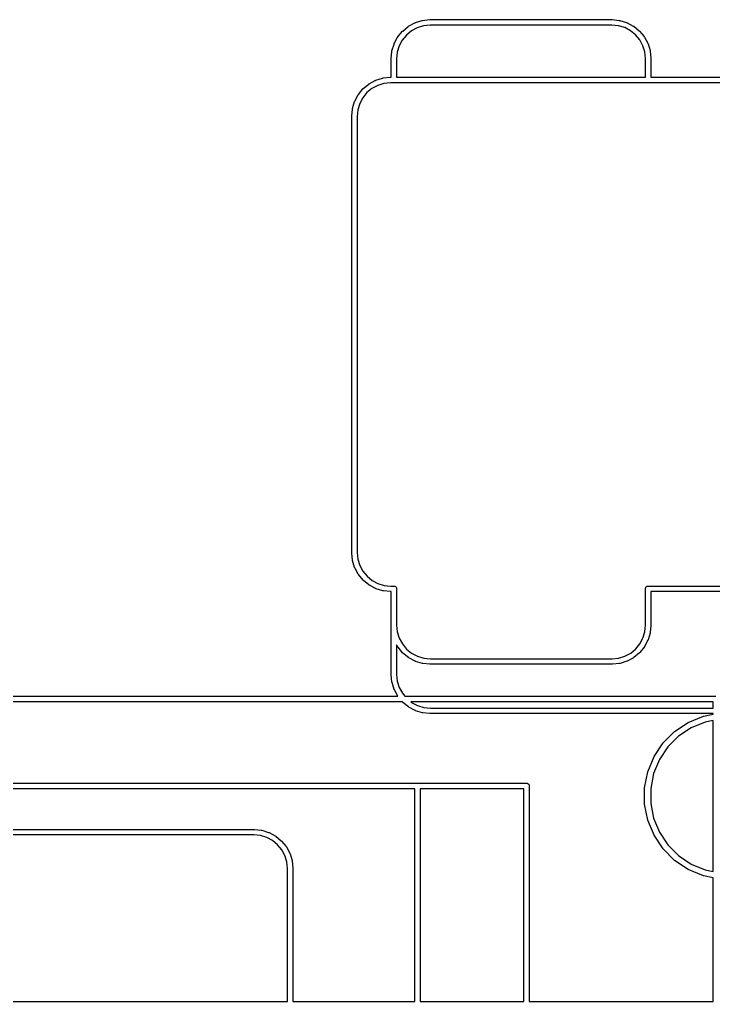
# Model space of a CAD drawing. Extents: x 59 to 2996, y -153 to 1402.
# Drawn here: x 776.87 to 795.96, y 456.51 to 483.51 of the extents above; entities that cross this region are included whole.
import ezdxf

# ---------------------------------------------------------------- set-up
doc = ezdxf.new("R2010")
doc.units = 0
doc.layers.add('BLACK', color=7, linetype='CONTINUOUS')

msp = doc.modelspace()

# ---------------------------------------------------------------- linework, layer by layer
at = {"layer": 'BLACK', "linetype": 'Continuous'}
for p, q in [((787.756, 483.433), (787.942, 483.491)), ((787.942, 483.491), (787.942, 483.491)), ((787.942, 483.491), (787.943, 483.491)), ((787.943, 483.491), (787.95, 483.493)), ((787.95, 483.493), (787.957, 483.494)), ((787.957, 483.494), (788.151, 483.514)), ((788.151, 483.514), (788.152, 483.514)), ((788.152, 483.514), (788.155, 483.514)), ((788.155, 483.514), (788.158, 483.515)), ((788.158, 483.515), (788.162, 483.515)), ((788.162, 483.515), (788.162, 483.515)), ((788.162, 483.515), (788.165, 483.515)), ((788.165, 483.515), (788.165, 483.515)), ((788.165, 483.515), (788.166, 483.515)), ((788.166, 483.515), (793.169, 483.515)), ((793.169, 483.515), (793.173, 483.514)), ((793.173, 483.514), (793.173, 483.514)), ((793.173, 483.514), (793.367, 483.495)), ((793.367, 483.495), (793.367, 483.495)), ((793.367, 483.495), (793.367, 483.495)), ((793.367, 483.495), (793.368, 483.495)), ((793.368, 483.495), (793.375, 483.494)), ((793.375, 483.494), (793.381, 483.493)), ((793.381, 483.493), (793.568, 483.436)), ((787.399, 483.193), (787.403, 483.197)), ((787.403, 483.197), (787.408, 483.202)), ((787.408, 483.202), (787.559, 483.327)), ((787.649, 483.206), (787.509, 483.091)), ((787.559, 483.327), (787.565, 483.331)), ((787.559, 483.327), (787.559, 483.327)), ((787.559, 483.327), (787.559, 483.327)), ((787.559, 483.327), (787.559, 483.327)), ((787.565, 483.331), (787.571, 483.335)), ((787.571, 483.335), (787.742, 483.428)), ((787.807, 483.292), (787.649, 483.206)), ((787.742, 483.428), (787.743, 483.428)), ((787.743, 483.428), (787.75, 483.431)), ((787.75, 483.431), (787.756, 483.433)), ((787.98, 483.346), (787.807, 483.292)), ((788.163, 483.365), (787.98, 483.346)), ((788.166, 483.365), (788.163, 483.365)), ((793.162, 483.365), (788.166, 483.365)), ((793.345, 483.347), (793.162, 483.365)), ((793.518, 483.295), (793.345, 483.347)), ((793.677, 483.21), (793.518, 483.295)), ((793.568, 483.436), (793.568, 483.436)), ((793.568, 483.436), (793.568, 483.436)), ((793.568, 483.436), (793.569, 483.436)), ((793.569, 483.436), (793.576, 483.433)), ((793.576, 483.433), (793.582, 483.431)), ((793.582, 483.431), (793.754, 483.339)), ((793.817, 483.096), (793.677, 483.21)), ((793.754, 483.339), (793.754, 483.339)), ((793.754, 483.339), (793.755, 483.338)), ((793.755, 483.338), (793.761, 483.335)), ((793.761, 483.335), (793.766, 483.331)), ((793.766, 483.331), (793.918, 483.207)), ((793.918, 483.207), (793.918, 483.207)), ((793.918, 483.207), (793.923, 483.202)), ((793.923, 483.202), (793.928, 483.197)), ((793.928, 483.197), (794.052, 483.047)), ((787.175, 482.856), (787.266, 483.028)), ((787.266, 483.028), (787.267, 483.029)), ((787.266, 483.028), (787.266, 483.028)), ((787.266, 483.028), (787.266, 483.028)), ((787.267, 483.029), (787.271, 483.035)), ((787.271, 483.035), (787.275, 483.041)), ((787.275, 483.041), (787.398, 483.192)), ((787.395, 482.951), (787.311, 482.792)), ((787.509, 483.091), (787.395, 482.951)), ((787.398, 483.192), (787.399, 483.193)), ((793.932, 482.957), (793.817, 483.096)), ((794.018, 482.798), (793.932, 482.957)), ((794.052, 483.047), (794.052, 483.047)), ((794.052, 483.047), (794.052, 483.047)), ((794.052, 483.047), (794.053, 483.046)), ((794.053, 483.046), (794.057, 483.04)), ((794.057, 483.04), (794.061, 483.035)), ((794.061, 483.035), (794.153, 482.863)), ((787.113, 482.656), (787.169, 482.843)), ((787.169, 482.843), (787.17, 482.844)), ((787.17, 482.844), (787.172, 482.85)), ((787.172, 482.85), (787.175, 482.856)), ((787.311, 482.792), (787.259, 482.619)), ((794.071, 482.626), (794.018, 482.798)), ((794.153, 482.863), (794.153, 482.863)), ((794.153, 482.863), (794.153, 482.863)), ((794.153, 482.863), (794.154, 482.862)), ((794.154, 482.862), (794.156, 482.856)), ((794.156, 482.856), (794.159, 482.849)), ((794.159, 482.849), (794.217, 482.663)), ((794.217, 482.663), (794.217, 482.662)), ((794.217, 482.662), (794.218, 482.655)), ((787.091, 482.447), (787.11, 482.641)), ((787.091, 482.443), (787.091, 482.447)), ((787.091, 482.447), (787.091, 482.447)), ((787.091, 481.93), (787.091, 482.443)), ((787.11, 482.642), (787.111, 482.649)), ((787.11, 482.641), (787.11, 482.642)), ((787.11, 482.641), (787.11, 482.641)), ((787.11, 482.641), (787.11, 482.641)), ((787.111, 482.649), (787.113, 482.656)), ((787.259, 482.619), (787.241, 482.436)), ((787.241, 482.436), (787.241, 481.93)), ((794.091, 482.443), (794.071, 482.626)), ((794.091, 482.44), (794.091, 482.443)), ((794.091, 481.93), (794.091, 482.44)), ((794.091, 482.44), (794.091, 482.44)), ((794.218, 482.655), (794.22, 482.649)), ((794.22, 482.649), (794.24, 482.455)), ((794.24, 482.455), (794.24, 482.454)), ((794.24, 482.454), (794.24, 482.45)), ((794.24, 482.45), (794.241, 482.447)), ((794.241, 482.447), (794.241, 482.444)), ((794.241, 482.444), (794.241, 482.443)), ((794.241, 482.443), (794.241, 481.93)), ((786.663, 481.846), (786.669, 481.848)), ((786.669, 481.848), (786.855, 481.906)), ((786.855, 481.906), (786.856, 481.906)), ((786.856, 481.906), (786.863, 481.908)), ((786.863, 481.908), (786.87, 481.909)), ((786.87, 481.909), (787.064, 481.929)), ((787.064, 481.929), (787.065, 481.929)), ((787.065, 481.929), (787.068, 481.929)), ((787.068, 481.929), (787.071, 481.93)), ((787.071, 481.93), (787.075, 481.93)), ((787.075, 481.93), (787.075, 481.93)), ((787.075, 481.93), (787.078, 481.93)), ((787.078, 481.93), (787.078, 481.93)), ((787.078, 481.93), (787.078, 481.93)), ((787.078, 481.93), (787.091, 481.93)), ((787.241, 481.93), (794.091, 481.93)), ((794.241, 481.93), (807.063, 481.93)), ((786.188, 481.456), (786.311, 481.607)), ((786.311, 481.607), (786.312, 481.608)), ((786.312, 481.608), (786.316, 481.612)), ((786.316, 481.612), (786.321, 481.617)), ((786.321, 481.617), (786.472, 481.742)), ((786.562, 481.621), (786.422, 481.506)), ((786.472, 481.742), (786.478, 481.746)), ((786.472, 481.742), (786.472, 481.742)), ((786.472, 481.742), (786.472, 481.742)), ((786.472, 481.742), (786.472, 481.742)), ((786.478, 481.746), (786.484, 481.75)), ((786.484, 481.75), (786.655, 481.843)), ((786.72, 481.707), (786.562, 481.621)), ((786.655, 481.843), (786.655, 481.843)), ((786.655, 481.843), (786.655, 481.843)), ((786.655, 481.843), (786.656, 481.843)), ((786.656, 481.843), (786.663, 481.846)), ((786.893, 481.761), (786.72, 481.707)), ((787.076, 481.78), (786.893, 481.761)), ((787.079, 481.78), (787.076, 481.78)), ((787.162, 481.78), (787.079, 481.78)), ((787.166, 481.779), (787.162, 481.78)), ((787.169, 481.78), (787.166, 481.779)), ((794.162, 481.78), (787.169, 481.78)), ((794.166, 481.779), (794.162, 481.78)), ((794.169, 481.78), (794.166, 481.779)), ((807.063, 481.78), (794.169, 481.78)), ((786.088, 481.271), (786.179, 481.443)), ((786.179, 481.443), (786.18, 481.444)), ((786.179, 481.443), (786.179, 481.443)), ((786.179, 481.443), (786.179, 481.443)), ((786.18, 481.444), (786.184, 481.45)), ((786.184, 481.45), (786.188, 481.456)), ((786.308, 481.366), (786.224, 481.207)), ((786.422, 481.506), (786.308, 481.366)), ((786.004, 480.862), (786.023, 481.056)), ((786.023, 481.057), (786.024, 481.064)), ((786.023, 481.056), (786.023, 481.057)), ((786.023, 481.056), (786.023, 481.056)), ((786.023, 481.056), (786.023, 481.056)), ((786.024, 481.064), (786.026, 481.071)), ((786.026, 481.071), (786.082, 481.258)), ((786.082, 481.258), (786.083, 481.259)), ((786.082, 481.258), (786.082, 481.258)), ((786.082, 481.258), (786.082, 481.258)), ((786.083, 481.259), (786.085, 481.265)), ((786.085, 481.265), (786.088, 481.271)), ((786.224, 481.207), (786.172, 481.034)), ((786.004, 480.858), (786.004, 480.862)), ((786.004, 480.862), (786.004, 480.862)), ((786.004, 468.851), (786.004, 480.858)), ((786.172, 481.034), (786.154, 480.851)), ((786.154, 480.851), (786.154, 468.855)), ((786.004, 468.848), (786.004, 468.851)), ((786.004, 468.851), (786.004, 468.851)), ((786.004, 468.844), (786.004, 468.848)), ((786.004, 468.841), (786.004, 468.844)), ((786.004, 468.84), (786.004, 468.841)), ((786.024, 468.646), (786.004, 468.84)), ((786.026, 468.639), (786.024, 468.646)), ((786.027, 468.633), (786.026, 468.639)), ((786.027, 468.632), (786.027, 468.633)), ((786.085, 468.445), (786.027, 468.632)), ((786.154, 468.855), (786.154, 468.855)), ((786.154, 468.855), (786.154, 468.852)), ((786.154, 468.852), (786.173, 468.669)), ((786.173, 468.669), (786.226, 468.496)), ((786.088, 468.439), (786.085, 468.445)), ((786.09, 468.433), (786.088, 468.439)), ((786.091, 468.432), (786.09, 468.433)), ((786.184, 468.26), (786.091, 468.432)), ((786.226, 468.496), (786.312, 468.338)), ((786.187, 468.254), (786.184, 468.26)), ((786.191, 468.249), (786.187, 468.254)), ((786.192, 468.248), (786.191, 468.249)), ((786.316, 468.097), (786.192, 468.248)), ((786.312, 468.338), (786.427, 468.199)), ((786.321, 468.093), (786.316, 468.097)), ((786.326, 468.088), (786.321, 468.093)), ((786.327, 468.087), (786.326, 468.088)), ((786.478, 467.964), (786.327, 468.087)), ((786.327, 468.087), (786.327, 468.087)), ((786.327, 468.087), (786.327, 468.087)), ((786.427, 468.199), (786.567, 468.085)), ((786.567, 468.085), (786.726, 468)), ((786.483, 467.96), (786.478, 467.964)), ((786.489, 467.956), (786.483, 467.96)), ((786.49, 467.956), (786.489, 467.956)), ((786.662, 467.864), (786.49, 467.956)), ((786.49, 467.956), (786.49, 467.956)), ((786.49, 467.956), (786.49, 467.956)), ((786.669, 467.861), (786.662, 467.864)), ((786.675, 467.859), (786.669, 467.861)), ((786.676, 467.858), (786.675, 467.859)), ((786.863, 467.802), (786.676, 467.858)), ((786.676, 467.858), (786.676, 467.858)), ((786.726, 468), (786.899, 467.948)), ((786.869, 467.801), (786.863, 467.802)), ((786.899, 467.948), (787.082, 467.93)), ((787.082, 467.93), (787.162, 467.93)), ((787.162, 467.93), (787.166, 467.93)), ((787.166, 467.93), (787.18, 467.929)), ((787.18, 467.929), (787.18, 467.929)), ((787.18, 467.929), (787.18, 467.929)), ((787.18, 467.929), (787.182, 467.928)), ((787.182, 467.928), (787.194, 467.924)), ((787.194, 467.924), (787.194, 467.924)), ((787.194, 467.924), (787.194, 467.924)), ((787.194, 467.924), (787.195, 467.924)), ((787.195, 467.924), (787.207, 467.917)), ((787.207, 467.917), (787.207, 467.917)), ((787.207, 467.917), (787.207, 467.917)), ((787.207, 467.917), (787.209, 467.916)), ((787.209, 467.916), (787.219, 467.908)), ((787.219, 467.908), (787.228, 467.897)), ((787.228, 467.897), (787.235, 467.884)), ((787.235, 467.884), (787.239, 467.869)), ((787.239, 467.869), (787.241, 467.858)), ((787.241, 467.858), (787.241, 467.858)), ((787.241, 467.858), (787.241, 467.855)), ((787.241, 467.855), (787.241, 467.851)), ((787.241, 467.851), (787.241, 466.855)), ((794.09, 467.855), (794.092, 467.87)), ((794.091, 467.851), (794.09, 467.855)), ((794.091, 466.858), (794.091, 467.851)), ((794.092, 467.87), (794.096, 467.884)), ((794.096, 467.884), (794.103, 467.897)), ((794.103, 467.897), (794.112, 467.908)), ((794.112, 467.908), (794.124, 467.917)), ((794.112, 467.908), (794.112, 467.908)), ((794.124, 467.917), (794.137, 467.924)), ((794.137, 467.924), (794.151, 467.929)), ((794.151, 467.929), (794.166, 467.93)), ((794.166, 467.93), (794.169, 467.93)), ((794.169, 467.93), (808.603, 467.93)), ((786.876, 467.799), (786.869, 467.801)), ((786.877, 467.799), (786.876, 467.799)), ((787.071, 467.78), (786.877, 467.799)), ((786.877, 467.799), (786.877, 467.799)), ((786.877, 467.799), (786.877, 467.799)), ((787.075, 467.78), (787.071, 467.78)), ((787.071, 467.78), (787.071, 467.78)), ((787.091, 467.78), (787.075, 467.78)), ((787.091, 467.448), (787.091, 467.78)), ((808.604, 467.78), (794.241, 467.78)), ((794.241, 467.78), (794.241, 466.851)), ((787.091, 465.496), (787.091, 467.448)), ((787.241, 466.855), (787.241, 466.852)), ((787.241, 466.852), (787.26, 466.669)), ((794.073, 466.675), (794.091, 466.858)), ((794.24, 466.847), (794.221, 466.653)), ((794.241, 466.851), (794.24, 466.848)), ((794.24, 466.848), (794.24, 466.847)), ((787.26, 466.669), (787.313, 466.496)), ((787.313, 466.496), (787.399, 466.338)), ((793.936, 466.343), (794.02, 466.502)), ((794.02, 466.502), (794.073, 466.675)), ((794.162, 466.451), (794.159, 466.445)), ((794.218, 466.639), (794.162, 466.452)), ((794.162, 466.452), (794.162, 466.452)), ((794.162, 466.452), (794.162, 466.452)), ((794.162, 466.452), (794.162, 466.451)), ((794.22, 466.646), (794.218, 466.639)), ((794.221, 466.652), (794.22, 466.646)), ((794.221, 466.653), (794.221, 466.653)), ((794.221, 466.653), (794.221, 466.653)), ((794.221, 466.653), (794.221, 466.652)), ((787.271, 466.26), (787.241, 466.315)), ((787.241, 466.315), (787.241, 465.5)), ((787.274, 466.254), (787.271, 466.26)), ((787.278, 466.249), (787.274, 466.254)), ((787.279, 466.248), (787.278, 466.249)), ((787.403, 466.097), (787.279, 466.248)), ((787.279, 466.248), (787.279, 466.248)), ((787.279, 466.248), (787.279, 466.248)), ((787.399, 466.338), (787.514, 466.199)), ((787.514, 466.199), (787.654, 466.085)), ((793.683, 466.088), (793.822, 466.203)), ((793.822, 466.203), (793.936, 466.343)), ((794.057, 466.254), (793.933, 466.103)), ((794.06, 466.26), (794.057, 466.254)), ((794.064, 466.265), (794.06, 466.26)), ((794.065, 466.266), (794.064, 466.265)), ((794.156, 466.439), (794.065, 466.266)), ((794.065, 466.266), (794.065, 466.266)), ((794.065, 466.266), (794.065, 466.266)), ((794.159, 466.445), (794.156, 466.439)), ((787.408, 466.093), (787.403, 466.097)), ((787.413, 466.088), (787.408, 466.093)), ((787.414, 466.087), (787.413, 466.088)), ((787.565, 465.964), (787.414, 466.087)), ((787.57, 465.96), (787.565, 465.964)), ((787.576, 465.956), (787.57, 465.96)), ((787.577, 465.956), (787.576, 465.956)), ((787.749, 465.864), (787.577, 465.956)), ((787.577, 465.956), (787.577, 465.956)), ((787.577, 465.956), (787.577, 465.956)), ((787.654, 466.085), (787.813, 466)), ((787.813, 466), (787.986, 465.948)), ((787.986, 465.948), (788.169, 465.93)), ((788.169, 465.93), (793.165, 465.93)), ((793.165, 465.93), (793.165, 465.93)), ((793.165, 465.93), (793.168, 465.93)), ((793.168, 465.93), (793.351, 465.949)), ((793.351, 465.949), (793.524, 466.002)), ((793.524, 466.002), (793.683, 466.088)), ((793.76, 465.96), (793.589, 465.867)), ((793.766, 465.964), (793.76, 465.96)), ((793.772, 465.967), (793.766, 465.964)), ((793.773, 465.968), (793.772, 465.967)), ((793.923, 466.092), (793.773, 465.968)), ((793.928, 466.097), (793.923, 466.092)), ((793.933, 466.102), (793.928, 466.097)), ((793.933, 466.103), (793.933, 466.102)), ((787.756, 465.861), (787.749, 465.864)), ((787.762, 465.859), (787.756, 465.861)), ((787.763, 465.858), (787.762, 465.859)), ((787.95, 465.802), (787.763, 465.858)), ((787.763, 465.858), (787.763, 465.858)), ((787.763, 465.858), (787.763, 465.858)), ((787.956, 465.801), (787.95, 465.802)), ((787.963, 465.799), (787.956, 465.801)), ((787.964, 465.799), (787.963, 465.799)), ((788.158, 465.78), (787.964, 465.799)), ((788.162, 465.78), (788.158, 465.78)), ((788.158, 465.78), (788.158, 465.78)), ((793.166, 465.78), (788.162, 465.78)), ((793.169, 465.78), (793.166, 465.78)), ((793.173, 465.78), (793.169, 465.78)), ((793.169, 465.78), (793.169, 465.78)), ((793.176, 465.78), (793.173, 465.78)), ((793.179, 465.78), (793.176, 465.78)), ((793.18, 465.78), (793.179, 465.78)), ((793.374, 465.801), (793.18, 465.78)), ((793.381, 465.802), (793.374, 465.801)), ((793.388, 465.803), (793.381, 465.802)), ((793.389, 465.804), (793.388, 465.803)), ((793.575, 465.861), (793.389, 465.804)), ((793.389, 465.804), (793.389, 465.804)), ((793.582, 465.864), (793.575, 465.861)), ((793.588, 465.866), (793.582, 465.864)), ((793.589, 465.867), (793.588, 465.866)), ((787.091, 465.493), (787.091, 465.496)), ((787.091, 465.496), (787.091, 465.496)), ((787.091, 465.489), (787.091, 465.493)), ((787.091, 465.486), (787.091, 465.489)), ((787.091, 465.485), (787.091, 465.486)), ((787.111, 465.291), (787.091, 465.485)), ((787.241, 465.5), (787.241, 465.5)), ((787.241, 465.5), (787.241, 465.497)), ((787.241, 465.497), (787.26, 465.314)), ((787.113, 465.284), (787.111, 465.291)), ((787.114, 465.278), (787.113, 465.284)), ((787.114, 465.277), (787.114, 465.278)), ((787.172, 465.09), (787.114, 465.277)), ((787.26, 465.314), (787.313, 465.141)), ((787.313, 465.141), (787.399, 464.983)), ((744.819, 464.9), (787.274, 464.9)), ((787.175, 465.084), (787.172, 465.09)), ((787.177, 465.078), (787.175, 465.084)), ((787.178, 465.077), (787.177, 465.078)), ((787.271, 464.905), (787.178, 465.077)), ((787.274, 464.9), (787.271, 464.905)), ((787.399, 464.983), (787.468, 464.9)), ((787.468, 464.9), (796.026, 464.9)), ((787.397, 464.75), (744.908, 464.75)), ((787.403, 464.742), (787.397, 464.75)), ((787.408, 464.738), (787.403, 464.742)), ((787.413, 464.733), (787.408, 464.738)), ((787.414, 464.732), (787.413, 464.733)), ((787.565, 464.609), (787.414, 464.732)), ((787.414, 464.732), (787.414, 464.732)), ((787.414, 464.732), (787.414, 464.732)), ((787.57, 464.605), (787.565, 464.609)), ((787.576, 464.601), (787.57, 464.605)), ((787.577, 464.601), (787.576, 464.601)), ((787.749, 464.509), (787.577, 464.601)), ((787.577, 464.601), (787.577, 464.601)), ((787.577, 464.601), (787.577, 464.601)), ((787.629, 464.75), (787.654, 464.73)), ((795.954, 464.75), (787.629, 464.75)), ((787.654, 464.73), (787.813, 464.645)), ((787.813, 464.645), (787.986, 464.593)), ((787.986, 464.593), (788.169, 464.575)), ((788.169, 464.575), (795.954, 464.575)), ((795.954, 464.575), (795.954, 464.75)), ((787.756, 464.506), (787.749, 464.509)), ((787.762, 464.504), (787.756, 464.506)), ((787.763, 464.503), (787.762, 464.504)), ((787.95, 464.447), (787.763, 464.503)), ((787.763, 464.503), (787.763, 464.503)), ((787.763, 464.503), (787.763, 464.503)), ((787.956, 464.446), (787.95, 464.447)), ((787.963, 464.444), (787.956, 464.446)), ((787.964, 464.444), (787.963, 464.444)), ((788.158, 464.425), (787.964, 464.444)), ((787.964, 464.444), (787.964, 464.444)), ((787.964, 464.444), (787.964, 464.444)), ((788.162, 464.425), (788.158, 464.425)), ((788.158, 464.425), (788.158, 464.425)), ((795.954, 464.425), (788.162, 464.425)), ((795.266, 464.182), (795.682, 464.354)), ((795.682, 464.354), (795.954, 464.408)), ((795.954, 464.408), (795.954, 464.425)), ((794.892, 463.932), (795.266, 464.182)), ((795.346, 464.032), (795, 463.8)), ((795.731, 464.191), (795.346, 464.032)), ((795.954, 464.236), (795.731, 464.191)), ((795.954, 460.08), (795.954, 464.236)), ((794.574, 463.614), (794.892, 463.932)), ((795, 463.8), (794.705, 463.506)), ((794.324, 463.24), (794.574, 463.614)), ((794.705, 463.506), (794.474, 463.16)), ((794.152, 462.824), (794.324, 463.24)), ((794.474, 463.16), (794.314, 462.775)), ((794.064, 462.383), (794.152, 462.824)), ((794.314, 462.775), (794.233, 462.366)), ((757.818, 462.507), (787.811, 462.507)), ((787.811, 462.507), (787.814, 462.508)), ((787.814, 462.508), (787.818, 462.507)), ((787.818, 462.507), (789.563, 462.507)), ((789.563, 462.507), (790.811, 462.507)), ((790.811, 462.507), (790.814, 462.508)), ((790.814, 462.508), (790.818, 462.507)), ((790.818, 462.507), (790.818, 462.507)), ((790.818, 462.507), (790.829, 462.506)), ((790.829, 462.506), (790.843, 462.502)), ((790.843, 462.502), (790.856, 462.495)), ((790.856, 462.495), (790.864, 462.489)), ((790.864, 462.489), (790.868, 462.486)), ((790.868, 462.486), (790.877, 462.474)), ((790.877, 462.474), (790.884, 462.461)), ((790.884, 462.461), (790.888, 462.447)), ((790.888, 462.447), (790.889, 462.436)), ((790.889, 462.436), (790.89, 462.432)), ((790.89, 462.432), (790.889, 462.429)), ((790.889, 462.429), (790.889, 456.505)), ((787.739, 462.357), (757.889, 462.357)), ((787.739, 456.505), (787.739, 462.357)), ((787.889, 462.357), (787.889, 456.505)), ((789.563, 462.357), (787.889, 462.357)), ((790.739, 462.357), (789.563, 462.357)), ((790.739, 456.505), (790.739, 462.357)), ((794.064, 461.933), (794.064, 462.383)), ((794.233, 462.366), (794.233, 461.95)), ((794.152, 461.492), (794.064, 461.933)), ((794.233, 461.95), (794.314, 461.541)), ((794.324, 461.076), (794.152, 461.492)), ((794.314, 461.541), (794.474, 461.156)), ((759.314, 461.234), (783.318, 461.234)), ((783.311, 461.084), (759.315, 461.084)), ((783.494, 461.066), (783.311, 461.084)), ((783.318, 461.234), (783.329, 461.233)), ((783.329, 461.233), (783.329, 461.233)), ((783.329, 461.233), (783.516, 461.214)), ((783.667, 461.014), (783.494, 461.066)), ((783.516, 461.214), (783.516, 461.214)), ((783.516, 461.214), (783.516, 461.214)), ((783.516, 461.214), (783.517, 461.214)), ((783.517, 461.214), (783.524, 461.213)), ((783.524, 461.213), (783.53, 461.211)), ((783.53, 461.211), (783.717, 461.155)), ((783.717, 461.155), (783.718, 461.155)), ((783.718, 461.155), (783.724, 461.152)), ((783.724, 461.152), (783.731, 461.149)), ((783.731, 461.149), (783.903, 461.058)), ((783.903, 461.058), (783.903, 461.058)), ((783.903, 461.058), (783.904, 461.057)), ((783.904, 461.057), (783.909, 461.053)), ((783.909, 461.053), (783.915, 461.05)), ((783.915, 461.05), (784.066, 460.926)), ((794.574, 460.702), (794.324, 461.076)), ((794.474, 461.156), (794.705, 460.81)), ((783.826, 460.929), (783.667, 461.014)), ((783.966, 460.815), (783.826, 460.929)), ((784.081, 460.676), (783.966, 460.815)), ((784.066, 460.926), (784.067, 460.926)), ((784.067, 460.926), (784.072, 460.921)), ((784.072, 460.921), (784.077, 460.916)), ((784.077, 460.916), (784.201, 460.766)), ((794.705, 460.81), (795, 460.515)), ((784.167, 460.517), (784.081, 460.676)), ((784.22, 460.345), (784.167, 460.517)), ((784.201, 460.766), (784.202, 460.765)), ((784.202, 460.765), (784.206, 460.759)), ((784.206, 460.759), (784.209, 460.754)), ((784.209, 460.754), (784.302, 460.582)), ((784.302, 460.582), (784.302, 460.582)), ((784.302, 460.582), (784.302, 460.582)), ((784.302, 460.582), (784.303, 460.581)), ((784.303, 460.581), (784.305, 460.575)), ((784.305, 460.575), (784.308, 460.568)), ((784.308, 460.568), (784.366, 460.382)), ((794.892, 460.384), (794.574, 460.702)), ((795, 460.515), (795.346, 460.284)), ((784.239, 460.162), (784.22, 460.345)), ((784.366, 460.382), (784.366, 460.381)), ((784.366, 460.381), (784.367, 460.374)), ((784.367, 460.374), (784.369, 460.368)), ((784.369, 460.368), (784.389, 460.173)), ((795.266, 460.134), (794.892, 460.384)), ((795.346, 460.284), (795.731, 460.124)), ((784.239, 460.158), (784.239, 460.162)), ((784.239, 456.505), (784.239, 460.158)), ((784.239, 460.158), (784.239, 460.158)), ((784.389, 460.173), (784.389, 460.172)), ((784.389, 460.172), (784.389, 460.169)), ((784.389, 460.169), (784.389, 460.166)), ((784.389, 460.166), (784.389, 460.162)), ((784.389, 460.162), (784.389, 460.162)), ((784.389, 460.162), (784.389, 456.505)), ((795.682, 459.962), (795.266, 460.134)), ((795.731, 460.124), (795.954, 460.08)), ((795.954, 459.907), (795.682, 459.962)), ((795.954, 456.505), (795.954, 459.907)), ((771.318, 456.506), (783.286, 456.505)), ((783.286, 456.505), (784.239, 456.505)), ((784.389, 456.505), (787.739, 456.505)), ((787.889, 456.505), (790.739, 456.505)), ((790.889, 456.505), (795.954, 456.505))]:
    msp.add_line(p, q, dxfattribs=at)

doc.saveas('drawing.dxf')
